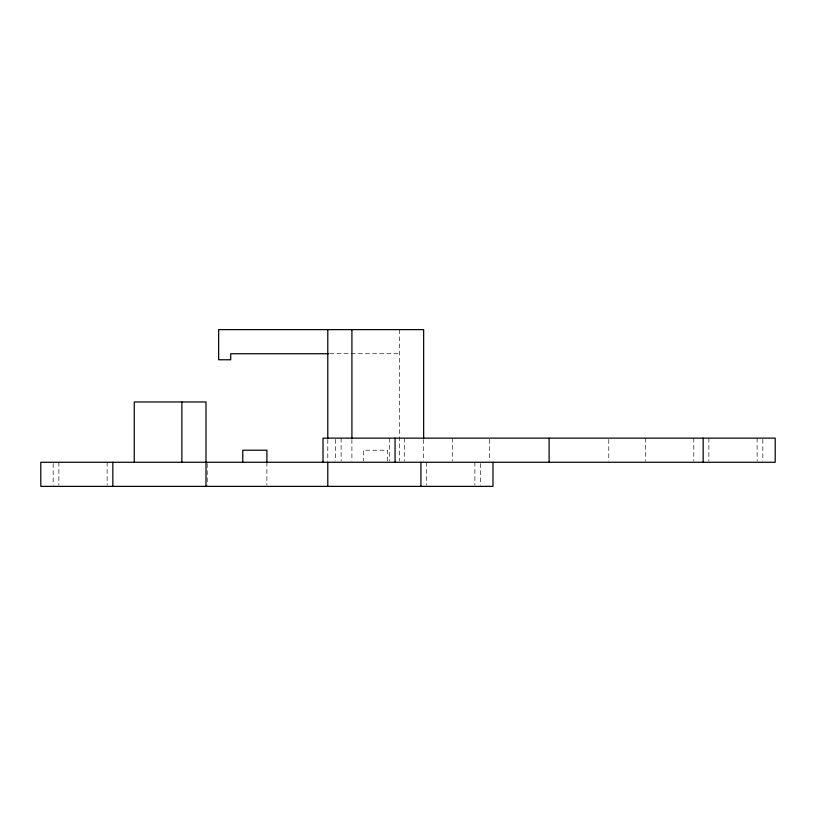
<?xml version="1.0" encoding="UTF-8"?>
<svg xmlns="http://www.w3.org/2000/svg" width="816" height="816" viewBox="0 0 816 816"><rect width="100%" height="100%" fill="white"/><g stroke="black" fill="none" stroke-linecap="round" stroke-linejoin="round"><path stroke-width="0.61" stroke-dasharray="4.08 3.06" d="M329.725 353.736L399.534 353.736M762.838 439.416L762.838 460.989M757.115 438.141L757.115 460.989M708.88 438.141L708.88 460.989M693.804 438.141L693.804 460.989M645.578 438.141L645.578 460.989M608.797 439.416L608.797 460.989M489.427 439.416L489.427 460.989M480.624 463.529L480.624 485.112M474.892 462.264L474.892 485.112M452.645 438.141L452.645 460.989M426.666 462.264L426.666 485.112M423.647 439.528L423.647 460.999M404.41 438.141L404.41 460.989M399.534 329.623L399.534 460.999M389.334 438.141L389.334 460.989M387.478 461.06L387.478 450.208L363.355 450.208L363.355 461.06M351.91 439.528L351.91 460.999M341.108 438.141L341.108 460.989M335.376 439.416L335.376 460.989M327.787 439.528L327.787 460.999M266.893 462.264L266.893 485.112M207.203 463.529L207.203 485.112M107.12 462.264L107.12 485.112M58.885 462.264L58.885 485.112M53.162 463.529L53.162 485.112"/><path stroke-width="1.22" d="M328.45 353.736L230.714 353.736L230.714 359.764L218.657 359.764L218.657 329.623L423.647 329.623L423.647 438.263M703.157 438.141L703.157 462.264M549.107 438.141L549.107 462.264M492.986 462.264L492.986 486.377L40.8 486.377L40.8 462.264L775.2 462.264L775.2 438.141L323.014 438.141L323.014 462.264M420.934 462.264L420.934 486.377M395.066 438.141L395.066 462.264M351.91 329.623L351.91 438.263M327.787 329.623L327.787 438.263M327.787 462.264L327.787 486.377M266.893 462.264L266.893 450.208L242.78 450.208L242.78 462.264M205.999 486.377L205.999 401.972L134.252 401.972L134.252 462.264M181.876 401.972L181.876 462.264M112.843 462.264L112.843 486.377"/></g></svg>
